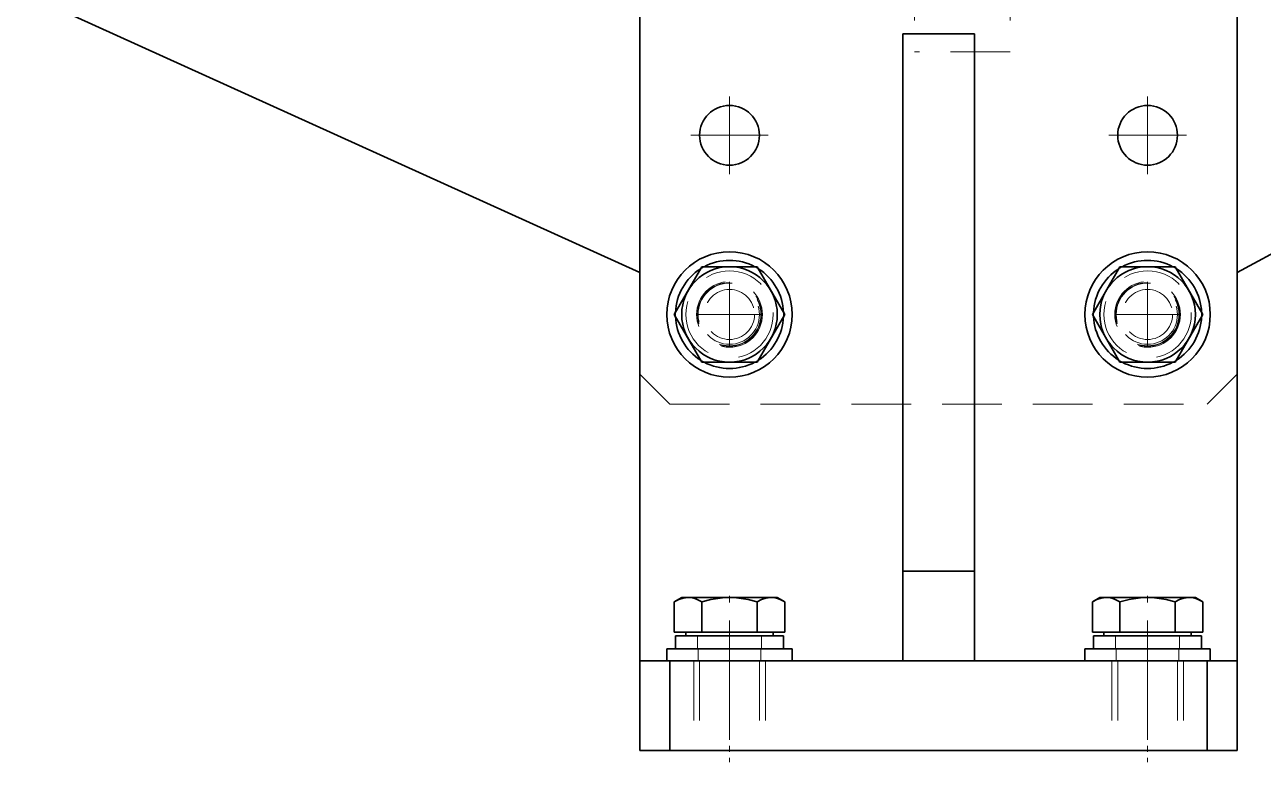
# Model space of a CAD drawing. Header units: millimetres. Extents: x 7914 to 16415, y -883 to 305.
# Drawn here: x 8254.7 to 8462.1, y -221.9 to -98.4 of the extents above; entities that cross this region are included whole.
import ezdxf

# ---------------------------------------------------------------- set-up
doc = ezdxf.new("R2010")
doc.units = ezdxf.units.MM
for name, pattern in [('CENTER-HOKUTO', [23, 20, -1, 1, -1]), ('DASHSPACE', [30, 12, -18]), ('HIDDEN-HOKUTO', [3.8, 2.5, -1.3])]:
    doc.linetypes.add(name, pattern=pattern)
doc.layers.add('AM_7', color=2, linetype='CENTER-HOKUTO', lineweight=30)
doc.layers.add('AM_HID', color=1, linetype='HIDDEN-HOKUTO', lineweight=25)

msp = doc.modelspace()

# ---------------------------------------------------------------- linework, layer by layer
at = {"color": 7, "lineweight": 35}
for p, q in [((8357.723, -204.944), (8357.723, -76.944)), ((8457.723, -204.944), (8457.723, -76.944)), ((8357.723, -139.944), (8254.723, -93.213)), ((8531.723, -99.42), (8457.723, -139.944)), ((8401.723, -189.944), (8401.723, -99.944)), ((8413.723, -99.944), (8413.723, -189.944)), ((8362.723, -204.944), (8452.723, -204.944)), ((8452.723, -219.944), (8362.723, -219.944))]:
    msp.add_line(p, q, dxfattribs=at)
at = {"color": 7, "lineweight": 35, "ltscale": 0.3}
for p, q in [((8401.723, -99.944), (8413.723, -99.944)), ((8401.723, -189.944), (8413.723, -189.944)), ((8413.723, -204.944), (8401.723, -204.944))]:
    msp.add_line(p, q, dxfattribs=at)
at = {"color": 7, "lineweight": 35, "ltscale": 0.425}
msp.add_line((8357.723, -139.944), (8357.723, -156.944), dxfattribs=at)
at = {"color": 7, "lineweight": 35, "ltscale": 0.23091}
for p, q in [((8363.483, -146.944), (8368.1, -138.944)), ((8377.347, -138.944), (8381.963, -146.944)), ((8433.483, -146.944), (8438.1, -138.944)), ((8447.347, -138.944), (8451.963, -146.944)), ((8368.1, -154.944), (8363.483, -146.944)), ((8381.963, -146.944), (8377.347, -154.944)), ((8438.1, -154.944), (8433.483, -146.944)), ((8451.963, -146.944), (8447.347, -154.944))]:
    msp.add_line(p, q, dxfattribs=at)
at = {"color": 7, "lineweight": 35, "ltscale": 0.11559}
for p, q in [((8368.1, -138.944), (8372.723, -138.944)), ((8372.723, -138.944), (8377.347, -138.944)), ((8438.1, -138.944), (8442.723, -138.944)), ((8442.723, -138.944), (8447.347, -138.944)), ((8372.723, -154.944), (8368.1, -154.944)), ((8377.347, -154.944), (8372.723, -154.944)), ((8442.723, -154.944), (8438.1, -154.944)), ((8447.347, -154.944), (8442.723, -154.944))]:
    msp.add_line(p, q, dxfattribs=at)
at = {"color": 7, "lineweight": 35, "ltscale": 0.375}
for p, q in [((8401.723, -204.944), (8401.723, -189.944)), ((8413.723, -204.944), (8413.723, -189.944)), ((8357.723, -204.944), (8357.723, -219.944)), ((8362.723, -219.944), (8362.723, -204.944)), ((8452.723, -204.944), (8452.723, -219.944)), ((8457.723, -219.944), (8457.723, -204.944))]:
    msp.add_line(p, q, dxfattribs=at)
at = {"color": 7, "lineweight": 35, "ltscale": 0.035795}
for p, q in [((8364.723, -194.344), (8363.483, -195.06)), ((8380.723, -194.344), (8381.963, -195.06)), ((8434.723, -194.344), (8433.483, -195.06)), ((8450.723, -194.344), (8451.963, -195.06))]:
    msp.add_line(p, q, dxfattribs=at)
at = {"color": 7, "lineweight": 35, "ltscale": 0.2}
for p, q in [((8364.723, -194.344), (8372.723, -194.344)), ((8372.723, -194.344), (8380.723, -194.344)), ((8434.723, -194.344), (8442.723, -194.344)), ((8442.723, -194.344), (8450.723, -194.344))]:
    msp.add_line(p, q, dxfattribs=at)
at = {"color": 7, "lineweight": 35, "ltscale": 0.127103}
for p, q in [((8363.483, -200.144), (8363.483, -195.06)), ((8368.1, -200.144), (8368.1, -195.06)), ((8377.347, -200.144), (8377.347, -195.06)), ((8381.963, -200.144), (8381.963, -195.06)), ((8433.483, -200.144), (8433.483, -195.06)), ((8438.1, -200.144), (8438.1, -195.06)), ((8447.347, -200.144), (8447.347, -195.06)), ((8451.963, -200.144), (8451.963, -195.06))]:
    msp.add_line(p, q, dxfattribs=at)
at = {"color": 7, "lineweight": 35, "ltscale": 0.11541}
for p, q in [((8363.483, -200.144), (8368.1, -200.144)), ((8377.347, -200.144), (8381.963, -200.144)), ((8433.483, -200.144), (8438.1, -200.144)), ((8447.347, -200.144), (8451.963, -200.144))]:
    msp.add_line(p, q, dxfattribs=at)
at = {"color": 7, "lineweight": 35, "ltscale": 0.22625}
for p, q in [((8372.723, -200.744), (8363.673, -200.744)), ((8381.773, -200.744), (8372.723, -200.744)), ((8442.723, -200.744), (8433.673, -200.744)), ((8451.773, -200.744), (8442.723, -200.744))]:
    msp.add_line(p, q, dxfattribs=at)
at = {"color": 7, "lineweight": 35, "ltscale": 0.055}
for p, q in [((8363.673, -200.744), (8363.673, -202.944)), ((8381.773, -200.744), (8381.773, -202.944)), ((8433.673, -200.744), (8433.673, -202.944)), ((8451.773, -200.744), (8451.773, -202.944))]:
    msp.add_line(p, q, dxfattribs=at)
at = {"color": 7, "lineweight": 35, "ltscale": 0.014999}
for p, q in [((8365.408, -200.144), (8365.408, -200.744)), ((8380.038, -200.144), (8380.038, -200.744)), ((8435.408, -200.144), (8435.408, -200.744)), ((8450.038, -200.144), (8450.038, -200.744))]:
    msp.add_line(p, q, dxfattribs=at)
at = {"color": 7, "lineweight": 35, "ltscale": 0.23118}
for p, q in [((8368.1, -200.144), (8377.347, -200.144)), ((8438.1, -200.144), (8447.347, -200.144))]:
    msp.add_line(p, q, dxfattribs=at)
at = {"color": 7, "lineweight": 35, "ltscale": 0.2625}
for p, q in [((8362.223, -202.944), (8372.723, -202.944)), ((8372.723, -202.944), (8383.223, -202.944)), ((8432.223, -202.944), (8442.723, -202.944)), ((8442.723, -202.944), (8453.223, -202.944)), ((8362.223, -204.944), (8372.723, -204.944)), ((8372.723, -204.944), (8383.223, -204.944)), ((8432.223, -204.944), (8442.723, -204.944)), ((8442.723, -204.944), (8453.223, -204.944))]:
    msp.add_line(p, q, dxfattribs=at)
at = {"color": 7, "lineweight": 35, "ltscale": 0.05}
for p, q in [((8362.223, -202.944), (8362.223, -204.944)), ((8383.223, -202.944), (8383.223, -204.944)), ((8432.223, -202.944), (8432.223, -204.944)), ((8453.223, -202.944), (8453.223, -204.944))]:
    msp.add_line(p, q, dxfattribs=at)
at = {"color": 7, "lineweight": 35, "ltscale": 0.125}
for p, q in [((8357.723, -204.944), (8362.723, -204.944)), ((8452.723, -204.944), (8457.723, -204.944)), ((8357.723, -219.944), (8362.723, -219.944)), ((8452.723, -219.944), (8457.723, -219.944))]:
    msp.add_line(p, q, dxfattribs=at)
at = {"color": 7, "lineweight": 35, "ltscale": 0.112502}
msp.add_line((8362.223, -204.944), (8357.723, -204.944), dxfattribs=at)
at = {"color": 7, "lineweight": 35, "ltscale": 0.4625}
for p, q in [((8401.723, -204.944), (8383.223, -204.944)), ((8432.223, -204.944), (8413.723, -204.944))]:
    msp.add_line(p, q, dxfattribs=at)
at = {"color": 7, "lineweight": 35, "ltscale": 0.112498}
msp.add_line((8457.723, -204.944), (8453.223, -204.944), dxfattribs=at)
at = {"color": 7, "lineweight": 35}
for points in [[(8368.1, -195.06), (8367.314, -194.669), (8366.916, -194.525), (8366.515, -194.421), (8366.112, -194.361), (8365.707, -194.347), (8365.331, -194.376), (8364.956, -194.446), (8364.213, -194.693), (8363.483, -195.06)], [(8372.723, -194.344), (8371.941, -194.366), (8371.162, -194.431), (8370.387, -194.537), (8369.617, -194.68), (8368.1, -195.06)], [(8377.347, -195.06), (8375.829, -194.68), (8375.06, -194.537), (8374.285, -194.431), (8373.505, -194.366), (8372.723, -194.344)], [(8381.963, -195.06), (8381.178, -194.669), (8380.78, -194.525), (8380.379, -194.421), (8379.976, -194.361), (8379.571, -194.347), (8379.195, -194.376), (8378.82, -194.446), (8378.077, -194.693), (8377.347, -195.06)], [(8438.1, -195.06), (8437.314, -194.669), (8436.916, -194.525), (8436.515, -194.421), (8436.112, -194.361), (8435.707, -194.347), (8435.331, -194.376), (8434.956, -194.446), (8434.213, -194.693), (8433.483, -195.06)], [(8442.723, -194.344), (8441.941, -194.366), (8441.162, -194.431), (8440.387, -194.537), (8439.617, -194.68), (8438.1, -195.06)], [(8447.347, -195.06), (8445.829, -194.68), (8445.06, -194.537), (8444.285, -194.431), (8443.505, -194.366), (8442.723, -194.344)], [(8451.963, -195.06), (8451.178, -194.669), (8450.78, -194.525), (8450.379, -194.421), (8449.976, -194.361), (8449.571, -194.347), (8449.195, -194.376), (8448.82, -194.446), (8448.077, -194.693), (8447.347, -195.06)]]:
    msp.add_lwpolyline(points, dxfattribs=at)
for centre, radius in [((8372.723, -116.944), 5), ((8442.723, -116.944), 5), ((8372.723, -146.944), 10.5), ((8442.723, -146.944), 10.5), ((8372.723, -146.944), 8), ((8442.723, -146.944), 8)]:
    msp.add_circle(centre, radius, dxfattribs=at)
at = {"color": 7, "linetype": 'DASHSPACE', "lineweight": 13}
for centre in [(8372.723, -146.944), (8442.723, -146.944)]:
    msp.add_circle(centre, 5, dxfattribs=at)
at = {"color": 7, "lineweight": 35}
for centre, start, end in [((8372.723, -146.944), 62.12601, 117.87404), ((8442.723, -146.944), 62.12601, 117.87404), ((8372.723, -146.944), 122.18103, 177.84474), ((8372.723, -146.944), 2.15533, 57.81899), ((8442.723, -146.944), 122.18103, 177.84474), ((8442.723, -146.944), 2.15533, 57.81899), ((8372.723, -146.944), 182.15533, 237.81901), ((8372.723, -146.944), 302.18107, 357.8447), ((8442.723, -146.944), 182.15533, 237.81901), ((8442.723, -146.944), 302.18107, 357.8447), ((8372.723, -146.944), 242.12604, 297.87401), ((8442.723, -146.944), 242.12604, 297.87401)]:
    msp.add_arc(centre, 9.05, start, end, dxfattribs=at)
at = {"layer": 'AM_7', "color": 2, "lineweight": 13}
for p, q in [((8372.723, -110.444), (8372.723, -123.444)), ((8442.723, -110.444), (8442.723, -123.444)), ((8379.223, -116.944), (8366.223, -116.944)), ((8449.223, -116.944), (8436.223, -116.944)), ((8372.723, -141.5), (8372.723, -152.389)), ((8442.723, -141.5), (8442.723, -152.389)), ((8378.168, -146.944), (8367.279, -146.944)), ((8448.168, -146.944), (8437.279, -146.944)), ((8372.723, -194.068), (8372.723, -195.161)), ((8442.723, -194.068), (8442.723, -195.161)), ((8372.723, -198.164), (8372.723, -221.925)), ((8442.723, -198.164), (8442.723, -221.925))]:
    msp.add_line(p, q, dxfattribs=at)
at = {"layer": 'AM_HID', "color": 1, "lineweight": 13, "ltscale": 4}
for p, q in [((8403.723, -26.944), (8403.723, -102.944)), ((8419.723, -26.944), (8419.723, -102.944)), ((8419.723, -102.944), (8403.723, -102.944)), ((8457.723, -156.944), (8457.723, -139.944)), ((8362.723, -161.944), (8357.723, -156.944)), ((8452.723, -161.944), (8457.723, -156.944)), ((8362.723, -161.944), (8452.723, -161.944)), ((8368.1, -195.06), (8368.1, -200.144)), ((8377.347, -200.144), (8377.347, -195.06)), ((8438.1, -195.06), (8438.1, -200.144)), ((8447.347, -200.144), (8447.347, -195.06)), ((8367.373, -200.744), (8372.723, -200.744)), ((8367.373, -200.744), (8367.373, -202.944)), ((8372.723, -200.744), (8378.073, -200.744)), ((8378.073, -200.744), (8378.073, -202.944)), ((8437.373, -200.744), (8442.723, -200.744)), ((8437.373, -200.744), (8437.373, -202.944)), ((8442.723, -200.744), (8448.073, -200.744)), ((8448.073, -200.744), (8448.073, -202.944)), ((8367.373, -202.944), (8372.723, -202.944)), ((8367.473, -202.944), (8367.473, -204.944)), ((8372.723, -202.944), (8378.073, -202.944)), ((8377.973, -202.944), (8377.973, -204.944)), ((8437.373, -202.944), (8442.723, -202.944)), ((8437.473, -202.944), (8437.473, -204.944)), ((8442.723, -202.944), (8448.073, -202.944)), ((8447.973, -202.944), (8447.973, -204.944)), ((8366.723, -204.944), (8366.723, -219.944)), ((8366.723, -204.944), (8366.723, -219.944)), ((8367.723, -204.944), (8367.723, -219.944)), ((8377.723, -204.944), (8377.723, -219.944)), ((8378.723, -204.944), (8378.723, -219.944)), ((8378.723, -204.944), (8378.723, -219.944)), ((8413.723, -204.944), (8401.723, -204.944)), ((8436.723, -204.944), (8436.723, -219.944)), ((8436.723, -204.944), (8436.723, -219.944)), ((8437.723, -204.944), (8437.723, -219.944)), ((8447.723, -204.944), (8447.723, -219.944)), ((8448.723, -204.944), (8448.723, -219.944)), ((8448.723, -204.944), (8448.723, -219.944))]:
    msp.add_line(p, q, dxfattribs=at)
for points in [[(8363.483, -195.06), (8364.268, -194.669), (8364.667, -194.525), (8365.068, -194.421), (8365.471, -194.361), (8365.876, -194.347), (8366.252, -194.376), (8366.627, -194.446), (8367.37, -194.693), (8368.1, -195.06)], [(8368.1, -195.06), (8369.617, -194.68), (8370.387, -194.537), (8371.162, -194.431), (8371.941, -194.366), (8372.723, -194.344)], [(8372.723, -194.344), (8373.505, -194.366), (8374.285, -194.431), (8375.06, -194.537), (8375.829, -194.68), (8377.347, -195.06)], [(8377.347, -195.06), (8378.132, -194.669), (8378.53, -194.525), (8378.931, -194.421), (8379.335, -194.361), (8379.739, -194.347), (8380.115, -194.376), (8380.49, -194.446), (8381.233, -194.693), (8381.963, -195.06)], [(8433.483, -195.06), (8434.268, -194.669), (8434.667, -194.525), (8435.068, -194.421), (8435.471, -194.361), (8435.876, -194.347), (8436.252, -194.376), (8436.627, -194.446), (8437.37, -194.693), (8438.1, -195.06)], [(8438.1, -195.06), (8439.617, -194.68), (8440.387, -194.537), (8441.162, -194.431), (8441.941, -194.366), (8442.723, -194.344)], [(8442.723, -194.344), (8443.505, -194.366), (8444.285, -194.431), (8445.06, -194.537), (8445.829, -194.68), (8447.347, -195.06)], [(8447.347, -195.06), (8448.132, -194.669), (8448.53, -194.525), (8448.931, -194.421), (8449.335, -194.361), (8449.739, -194.347), (8450.115, -194.376), (8450.49, -194.446), (8451.233, -194.693), (8451.963, -195.06)]]:
    msp.add_lwpolyline(points, dxfattribs=at)
for centre, radius in [((8372.723, -116.944), 5), ((8442.723, -116.944), 5), ((8372.723, -146.944), 7.315), ((8442.723, -146.944), 7.315), ((8372.723, -146.944), 5.5), ((8372.723, -146.944), 5.35), ((8372.723, -146.944), 5.25), ((8372.723, -146.944), 4.188), ((8442.723, -146.944), 5.5), ((8442.723, -146.944), 5.35), ((8442.723, -146.944), 5.25), ((8442.723, -146.944), 4.188)]:
    msp.add_circle(centre, radius, dxfattribs=at)
for centre, start, end in [((8372.723, -146.944), 117.87404, 122.18103), ((8372.723, -146.944), 57.81899, 62.12601), ((8442.723, -146.944), 117.87404, 122.18103), ((8442.723, -146.944), 57.81899, 62.12601), ((8372.723, -146.944), 177.84474, 182.15533), ((8372.723, -146.944), 357.8447, 2.15533), ((8442.723, -146.944), 177.84474, 182.15533), ((8442.723, -146.944), 357.8447, 2.15533), ((8372.723, -146.944), 237.81901, 242.12604), ((8372.723, -146.944), 297.87401, 302.18107), ((8442.723, -146.944), 237.81901, 242.12604), ((8442.723, -146.944), 297.87401, 302.18107)]:
    msp.add_arc(centre, 9.05, start, end, dxfattribs=at)

doc.saveas('drawing.dxf')
